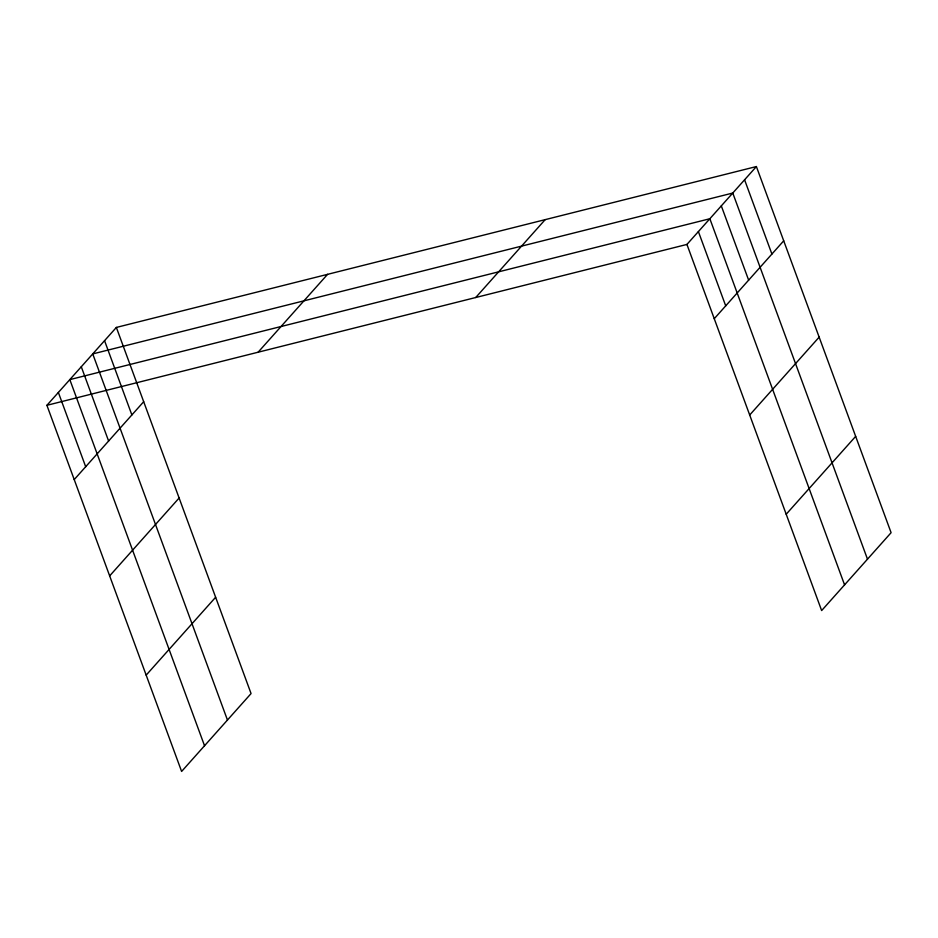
<?xml version="1.0" encoding="UTF-8"?>
<svg xmlns="http://www.w3.org/2000/svg" width="938" height="938" viewBox="0 0 938 938"><rect width="100%" height="100%" fill="white"/><g stroke="black" fill="none" stroke-linecap="round" stroke-linejoin="round"><path stroke-width="1.41" d="M116.359 327.432L251.067 693.569L181.609 771.446L46.9 405.31L116.359 327.432L756.391 166.554L891.1 532.69L821.641 610.568L686.933 244.431L756.391 166.554M74.219 479.576L143.69 401.699M258.114 352.219L327.573 274.342M109.664 575.885L179.123 498.008M475.718 297.522L545.177 219.644M146.176 675.125L215.634 597.248M714.252 318.697L783.711 240.82M749.685 415.018L819.155 337.141M786.196 514.247L855.667 436.369M46.9 405.31L686.933 244.431M744.584 179.803L771.904 254.057M867.486 559.165L732.777 193.04L92.745 353.919L227.453 720.044M721.31 205.891L748.641 280.145M844.563 584.866L709.855 218.742L69.822 379.609L204.531 745.745M698.388 231.58L725.707 305.847M104.552 340.67L131.871 414.936M81.289 366.77L108.609 441.024M58.367 392.459L85.686 466.725"/></g></svg>
